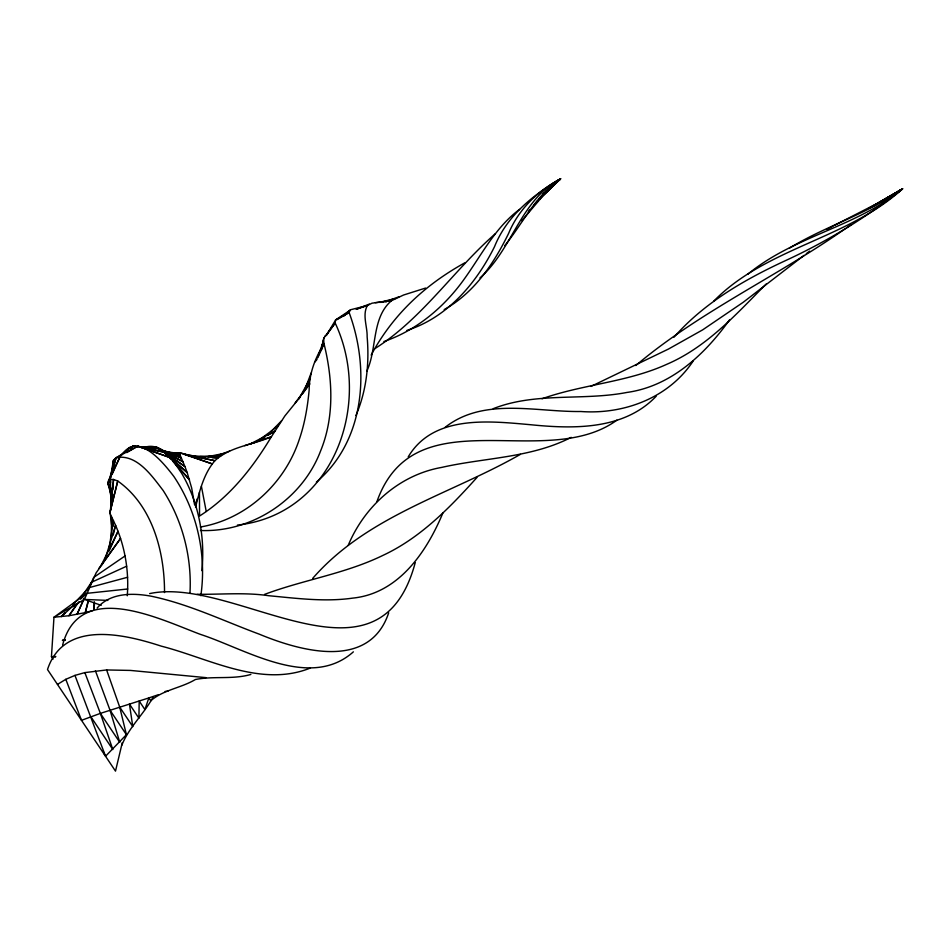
<?xml version="1.0" encoding="UTF-8"?>
<svg xmlns="http://www.w3.org/2000/svg" width="950" height="950" viewBox="0 0 950 950"><rect width="100%" height="100%" fill="white"/><g stroke="black" fill="none" stroke-linecap="round" stroke-linejoin="round"><path stroke-width="1.43" d="M111.304 538.674L111.566 516.942L109.832 513.059L117.741 481.021L113.525 479.465L110.378 479.489L108.466 480.949L107.932 483.657L110.746 490.865M164.528 592.574C164.635 552.057 152.463 505.483 117.741 481.021L109.832 513.059M112.1 471.829L113.383 460.441L116.031 457.662L137.738 446.203L164.742 452.307L187.174 472.577L191.674 488.027L194.56 504.604M201.887 570.665C205.236 537.213 198.752 502.514 181.699 473.385C173.149 460.904 161.049 440.372 142.797 447.984M93.824 608.914L94.288 601.706M112.326 498.418L112.599 494.048M112.884 489.678L113.525 479.465L110.153 512.608M112.991 526.466L113.371 520.541L111.566 516.942M127.264 595.769C129.259 570.083 124.569 543.792 113.371 520.541L109.262 547.426M190 592.562C191.888 556.878 182.436 520.576 163.127 490.461C152 476.057 136.895 453.696 116.031 457.662L107.932 483.657L111.435 496.221M425.6 288.052L403.524 295.034L391.483 300.699L372.02 303.181L367.353 305.532L350.384 309.795L349.113 312.538L335.516 319.996L335.184 323.048L323.867 338.01L321.302 350.348M93.907 608.914L94.584 603.179M317.502 358.067L323.677 340.492L324.045 343.853C315.091 357.889 309.261 373.421 309.142 390.153C307.562 406.98 304.736 423.771 299.167 439.779C284.703 483.645 246.299 519.246 200.343 527.013M200.842 595.697C206.779 554.503 197.101 511.064 173.862 476.473C163.412 462.769 137.477 430.326 121.279 455.608M110.295 478.907L113.383 460.441L132.798 446.037L159.885 448.685L184.917 466.545L187.174 472.577L165.348 453.459M310.412 668.016C260.918 688.014 209.119 658.362 161.274 646.143C123.963 633.971 63.84 619.732 47.5 669.536L115.496 771.115L122.301 742.603M195.522 507.253C199.619 491.091 203.727 473.622 214.926 460.702C230.292 446.429 252.961 444.944 271.379 436.751L284.869 415.946L300.509 396.625M321.136 350.467L323.867 338.01M113.299 469.003L116.031 457.662M88.326 599.949L85.274 612.643L68.946 615.731L53.972 617.227L51.454 656.688L53.141 659.062M113.228 535.064L115.579 525.314L104.737 560.334M62.581 645.193C79.812 578.906 159.707 619.21 200.486 634.398C245.694 649.052 309.961 690.496 353.376 651.842M88.374 601.279L85.274 612.643L92.328 610.731M366.771 371.284C377.293 348.84 371.391 317.929 391.483 300.699L375.428 302.634M415.245 562.602C378.599 699.568 235.564 575.367 149.637 593.596M195.083 505.293L197.362 498.608M304.142 391.353L311.137 373.041M388.692 612.797C369.514 670.557 300.627 651.296 259.136 634.113C223.476 620.896 188.836 604.081 151.418 596.244C133.024 592.8 110.319 592.586 97.126 608.071M355.929 415.506C366.546 390.83 369.467 363.423 367.139 336.811C367.424 326.598 362.128 315.032 367.353 305.532L356.392 309.261M376.96 501.517C414.758 395.141 544.73 472.494 616.894 420.173M98.646 568.765L120.555 538.401L96.128 572.862L84.419 599.426L53.972 617.227L86.854 593.346L127.728 588.988M121.778 745.334C128.868 727.51 143.664 714.151 152.95 697.419M107.932 483.657L110.841 477.197M112.005 474.608L120.163 456.511L108.466 480.949L111.601 501.125M84.218 598.357L76.986 614.413L84.17 598.536M88.445 588.988L91.461 582.291L126.659 566.2M109.084 551.143L118.026 531.276L101.353 565.06L103.324 562.851M318.202 356.82L324.045 343.853C332.714 379.003 334.578 416.979 320.554 451.06C302.254 499.344 252.059 532.546 200.486 530.504M306.826 386.009L310.401 378.064L298.834 398.964M90.155 585.307L93.753 577.374L125.056 555.952M442.854 513.036C426.598 552.069 398.561 593.489 352.723 598.12C324.793 602.11 296.614 598.31 268.743 595.721C244.946 592.194 220.994 594.593 197.161 594.273M348.234 545.276C364.669 506.053 399.285 474.905 441.726 467.4C484.88 457.567 531.097 458.043 571.223 437.344M408.215 456.891C433.331 414.509 489.012 421.016 530.848 424.745C573.776 429.056 624.138 430.006 656.272 396.138M181.533 453.091L212.159 463.885L180.227 452.972L180.203 455.276L184.917 466.545L155.824 446.702L142.524 447.153M324.722 336.348L326.313 335.374L334.958 321.076M371.141 355.134C392.766 314.782 424.887 284.941 464.681 262.901M127.134 450.692L129.212 447.604L132.169 447.497M76.986 603.784L68.946 615.731L79.064 601.671M82.614 595.424L91.461 582.291M87.495 589.962L89.181 587.622L127.609 577.256M326.313 335.374L335.184 323.048C373.006 403.548 333.688 514.544 237.417 525.089M302.195 394.286L309.771 383.764L295.177 402.859M519.567 209.392C495.591 227.192 481.911 254.303 464.942 278.089C444.909 306.529 417.109 330.196 383.907 341.525M693.215 360.929C668.871 397.907 623.889 414.675 580.818 411.504C535.931 412.146 483.704 397.017 445.146 427.31M729.576 319.817C704.781 354.528 670.854 386.341 626.905 392.445C582.73 401.007 535.764 391.839 493.204 408.69M504.782 245.587C523.058 223.167 535.634 195.261 560.488 178.885L543.115 195.617L521.894 220.626M314.961 361.938L317.039 359.421M528.378 211.47L530.076 209.463M74.955 675.403L84.847 672.6L106.614 669.952L119.712 707.097L126.409 734.671L105.545 756.236L74.955 675.403L65.811 679.321L57.463 684.416M534.292 204.594L537.653 200.83M477.007 477.423C449.73 507.751 420.47 537.89 382.945 555.382C345.349 573.729 303.454 579.809 264.504 594.415M539.327 198.989L560.488 178.885C537.747 190.914 518.629 209.285 508.654 233.308C493.941 263.459 474.181 292.909 444.184 309.581M673.989 337.226C704.223 302.717 744.551 279.573 785.709 260.526C827.307 241.336 866.59 217.348 902.5 188.884L868.526 208.454M65.241 612.489L61.251 616.645L75.121 604.022M73.221 604.2L89.181 587.622M713.723 301.162C766.211 247.487 847.269 239.269 902.5 188.884L872.326 206.589L902.5 188.884C856.413 227.062 793.737 236.063 747.828 274.253M312.645 578.443C367.448 515.47 450.442 494.368 520.41 454.349M271.225 431.336L281.556 420.791M479.952 277.923C512.561 249.446 520.351 199.761 560.488 178.885L545.502 191.983M766.139 284.026C736.214 314.236 706.764 347.13 666.876 364.266C627.226 382.327 582.801 384.275 542.034 398.762M542.64 194.714L544.338 193.04M539.291 199.31L555.869 183.184M542.569 194.774L546.274 191.354M549.053 188.516L560.488 178.885C532.724 195.083 506.861 215.994 494.522 246.679C476.199 283.492 447.236 317.597 406.909 330.398M350.384 309.795L343.306 316.255L345.313 314.438M347.332 312.609L349.351 310.769L335.516 319.996M80.453 599.165L86.854 593.346M495.389 233.688C453.459 270.334 422.334 318.678 374.621 348.804M550.941 187.15L560.488 178.885L552.567 184.846M555.857 182.804L560.488 178.885L552.805 184.811M316.362 482.113C365.049 440.8 370.144 369.265 349.113 312.538L336.929 319.663M635.776 365.524C699.818 311.469 776.863 276.699 845.156 228.784M250.848 674.453C232.691 679.725 213.631 675.806 195.391 679.511C181.153 688.038 163.364 689.748 150.765 700.756L148.865 697.918L100.379 713.379L81.498 720.326L65.811 679.321M552.484 185.072L560.488 178.885L551.914 185.535M804.092 255.336L743.114 302.361L702.668 329.852L668.456 349.054L590.936 386.436M806.324 253.65L809.685 251.132M199.464 492.302L199.547 516.016C230.185 496.624 252.926 467.471 271.379 436.751L244.684 445.692M258.863 440.206L278.219 425.885M881.873 203.276L886.445 200.07M889.889 197.671L902.5 188.884L877.004 203.537L834.456 225.352M846.307 228L850.915 224.829M885.934 199.286L902.5 188.884L889.746 197.458M902.5 188.884L885.899 199.239M894.366 194.311C861.258 215.971 822.878 227.549 789.272 248.271M126.778 452.604L137.738 446.203L170.169 457.627L189.489 479.75L178.6 467.673M262.663 438.33L265.109 436.905M267.544 435.48L274.847 431.217L250.479 443.852L256.583 441.892M827.058 229.366L833.209 226.005M356.321 309.213L369.336 304.107M399.048 296.744L385.736 301.72L395.022 298.609L379.561 302.361L383.194 302.254M217.467 455.513L229.556 451.155M158.472 694.676L148.865 697.918L144.899 709.555L139.187 701.029L138.914 718.2L129.449 704.069L132.774 726.596L119.712 707.097M65.336 640.264L62.498 640.407L65.312 639.825M208.026 456.594L225.316 453.174M62.498 640.407L65.087 640.039M214.13 456.416L221.469 455.394L199.892 456.499M165.11 691.41L167.948 691.256M55.753 656.474L51.454 656.688L55.539 656.913M106.614 669.952L130.471 670.427L205.901 677.635M172.947 452.889L180.227 452.972M129.212 447.604L132.133 447.699M151.121 448.376L159.885 448.685L163.162 451.547M172.639 453.411L179.823 453.661L162.937 451.226M201.127 457.294L205.342 457.437M212.384 457.686L218.013 457.888L187.019 455.228L214.926 460.702L183.777 453.898L185.939 454.789M107.849 600.4L84.419 599.426L101.199 605.34M132.798 446.037L137.156 446.892M141.514 447.747L164.742 452.307L170.679 458.886M170.228 453.328L180.203 455.276L160.645 449.908M167.461 453.055L181.272 457.924L158.199 448.483M143.794 448.234L170.169 457.627M164.552 452.283L182.899 461.664L155.824 446.702M172.662 461.082L176.617 465.476M95.427 670.819L110.01 710.184L126.409 734.671M84.847 672.6L100.379 713.379L119.771 742.342L110.01 710.184M90.867 716.739L112.824 749.55L100.379 713.379M103.74 752.281L104.714 755.012M201.436 486.424L206.233 511.48M110.354 514.472L111.554 524.626M110.651 482.374L110.378 479.489L111.209 507.169M111.186 488.146L111.589 492.468"/></g></svg>
